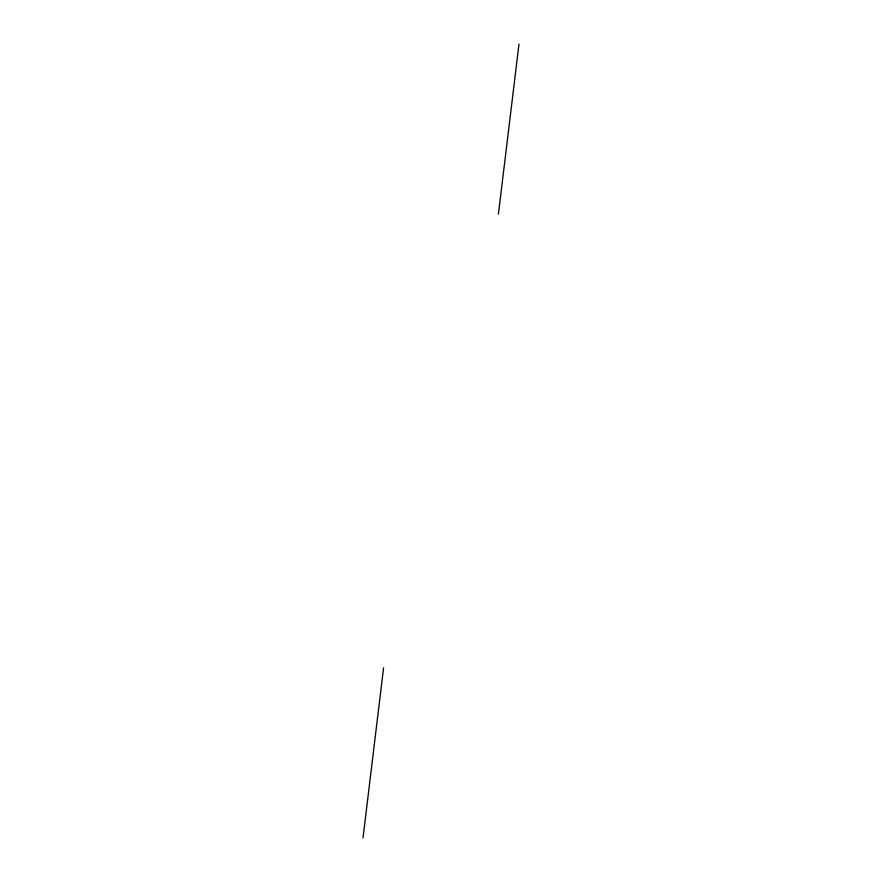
<?xml version="1.0" encoding="UTF-8"?>
<svg xmlns="http://www.w3.org/2000/svg" width="882" height="882" viewBox="0 0 882 882"><rect width="100%" height="100%" fill="white"/><g stroke="black" fill="none" stroke-linecap="round" stroke-linejoin="round"><path stroke-width="1.32" d="M363.009 837.9L383.593 667.817M498.407 214.183L518.991 44.1"/></g></svg>
